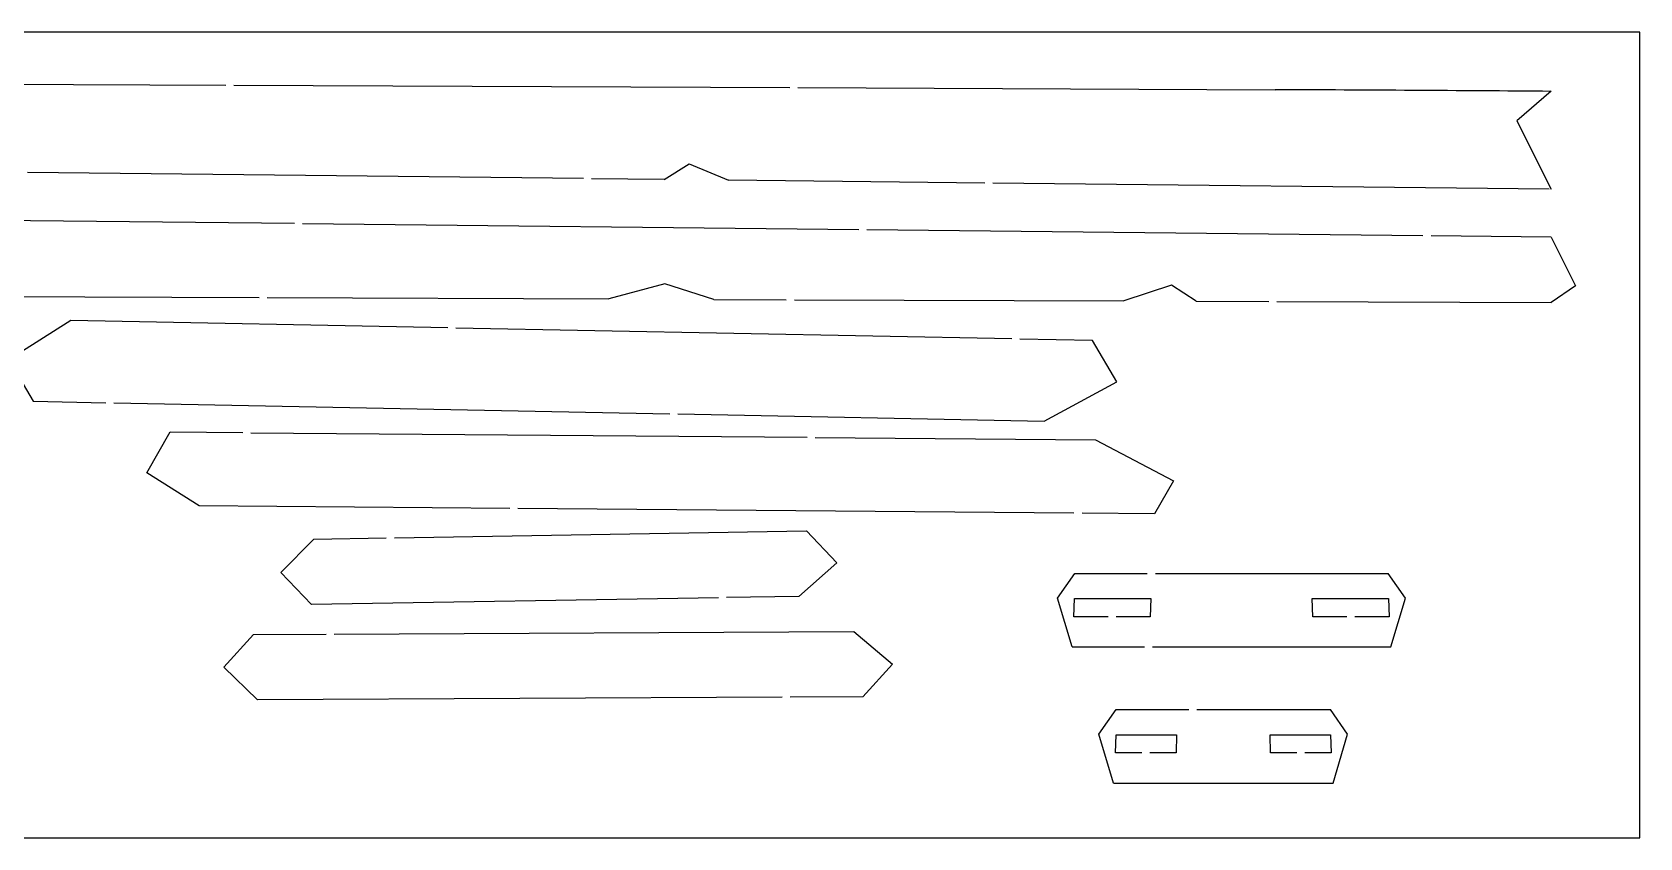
# Model space of a CAD drawing. Extents: x -537 to 363, y 432 to 791.
# Drawn here: x 163.5 to 362.9, y 432.1 to 532.1 of the extents above; entities that cross this region are included whole.
import ezdxf

# ---------------------------------------------------------------- set-up
doc = ezdxf.new("R2010")
doc.units = 0
doc.layers.get('0').update_dxf_attribs({"linetype": 'CONTINUOUS'})
doc.layers.add('90X10', color=1, linetype='CONTINUOUS')

msp = doc.modelspace()

# ---------------------------------------------------------------- linework, layer by layer
for p, q in [((118.5, 525.79), (187.5, 525.5)), ((188.5, 525.49), (257.5, 525.2)), ((258.5, 525.2), (317.69, 524.94)), ((231.9, 513.9), (162.9, 514.67)), ((241.9, 513.79), (244.98, 515.75)), ((244.98, 515.75), (249.87, 513.7)), ((241.9, 513.79), (232.9, 513.89)), ((281.69, 513.35), (249.87, 513.7)), ((351.68, 512.58), (282.69, 513.34)), ((196.05, 508.32), (127.05, 509.06)), ((266.05, 507.56), (197.05, 508.3)), ((336.04, 506.81), (267.05, 507.55)), ((351.95, 506.64), (337.04, 506.8)), ((241.99, 500.83), (235.05, 498.97)), ((248.05, 498.92), (241.99, 500.83)), ((304.85, 500.69), (298.93, 498.72)), ((307.91, 498.68), (304.85, 500.69)), ((122.66, 499.41), (191.66, 499.14)), ((192.66, 499.14), (235.05, 498.97)), ((248.05, 498.92), (257.05, 498.88)), ((258.05, 498.88), (298.93, 498.72)), ((307.91, 498.68), (316.91, 498.65)), ((317.91, 498.64), (351.93, 498.51)), ((168.27, 496.3), (160.6, 491.41)), ((215.06, 495.38), (168.27, 496.3)), ((285.04, 494.01), (216.06, 495.36)), ((295.04, 493.82), (286.04, 493.99)), ((298.07, 488.67), (295.04, 493.82)), ((160.6, 491.41), (163.62, 486.27)), ((289.06, 483.81), (298.07, 488.67)), ((163.62, 486.27), (172.62, 486.09)), ((173.62, 486.07), (242.6, 484.72)), ((243.6, 484.7), (289.06, 483.81)), ((177.7, 477.4), (180.62, 482.46)), ((180.62, 482.46), (189.62, 482.38)), ((190.62, 482.37), (259.62, 481.8)), ((260.62, 481.79), (295.43, 481.5)), ((295.43, 481.5), (305.09, 476.38)), ((184.23, 473.31), (177.7, 477.4)), ((305.09, 476.38), (302.74, 472.32)), ((222.74, 472.98), (184.23, 473.31)), ((292.74, 472.4), (223.74, 472.98)), ((302.74, 472.32), (293.74, 472.39)), ((194.36, 465.02), (198.43, 469.15)), ((198.43, 469.15), (207.43, 469.31)), ((208.43, 469.32), (259.56, 470.2)), ((259.56, 470.2), (263.33, 466.2)), ((198.14, 461.03), (194.36, 465.02)), ((263.33, 466.2), (258.62, 462.06)), ((290.7, 461.85), (292.84, 464.9)), ((292.84, 464.9), (301.84, 464.9)), ((302.84, 464.9), (331.73, 464.9)), ((333.87, 461.85), (331.73, 464.9)), ((248.62, 461.89), (198.14, 461.03)), ((258.62, 462.06), (249.62, 461.91)), ((292.5, 455.78), (290.7, 461.85)), ((292.74, 459.52), (292.82, 461.78)), ((292.82, 461.78), (302.26, 461.78)), ((302.26, 461.78), (302.21, 459.52)), ((322.36, 459.52), (322.3, 461.78)), ((322.3, 461.78), (331.75, 461.78)), ((331.75, 461.78), (331.83, 459.52)), ((332.07, 455.78), (333.87, 461.85)), ((296.97, 459.52), (292.74, 459.52)), ((302.21, 459.52), (297.97, 459.52)), ((326.6, 459.52), (322.36, 459.52)), ((331.83, 459.52), (327.6, 459.52)), ((190.96, 457.33), (187.27, 453.25)), ((190.96, 457.33), (199.96, 457.38)), ((200.96, 457.38), (265.43, 457.69)), ((265.43, 457.69), (270.23, 453.66)), ((292.5, 455.78), (301.5, 455.78)), ((302.5, 455.78), (332.07, 455.78)), ((191.43, 449.22), (187.27, 453.25)), ((270.23, 453.66), (266.54, 449.58)), ((256.54, 449.53), (191.43, 449.22)), ((266.54, 449.58), (257.54, 449.53)), ((295.83, 444.95), (297.98, 448)), ((297.98, 448), (306.98, 448)), ((307.98, 448), (324.55, 448)), ((326.69, 444.95), (324.55, 448)), ((297.64, 438.88), (295.83, 444.95)), ((297.88, 442.62), (297.96, 444.88)), ((297.96, 444.88), (305.45, 444.88)), ((305.45, 444.88), (305.4, 442.62)), ((317.13, 442.62), (317.07, 444.88)), ((317.07, 444.88), (324.57, 444.88)), ((324.57, 444.88), (324.65, 442.62)), ((324.89, 438.88), (326.69, 444.95)), ((301.14, 442.62), (297.88, 442.62)), ((305.4, 442.62), (302.14, 442.62)), ((320.39, 442.62), (317.13, 442.62)), ((324.65, 442.62), (321.39, 442.62)), ((297.64, 438.88), (324.89, 438.88))]:
    msp.add_line(p, q)
at = {"linetype": 'CONTINUOUS'}
for p, q in [((351.94, 524.75), (347.7, 521.07)), ((347.7, 521.07), (351.94, 512.58)), ((351.94, 506.64), (354.95, 500.6)), ((354.95, 500.6), (351.93, 498.51))]:
    msp.add_line(p, q, dxfattribs=at)
msp.add_arc((275.3, -9475.03), 10000.06, 89.560905, 89.757159)
at = {"layer": '90X10', "color": 1, "linetype": 'CONTINUOUS'}
msp.add_lwpolyline([(-537.06, 432.08), (362.94, 432.08), (362.94, 532.08), (-537.06, 532.08)], close=True, dxfattribs=at)

doc.saveas('drawing.dxf')
